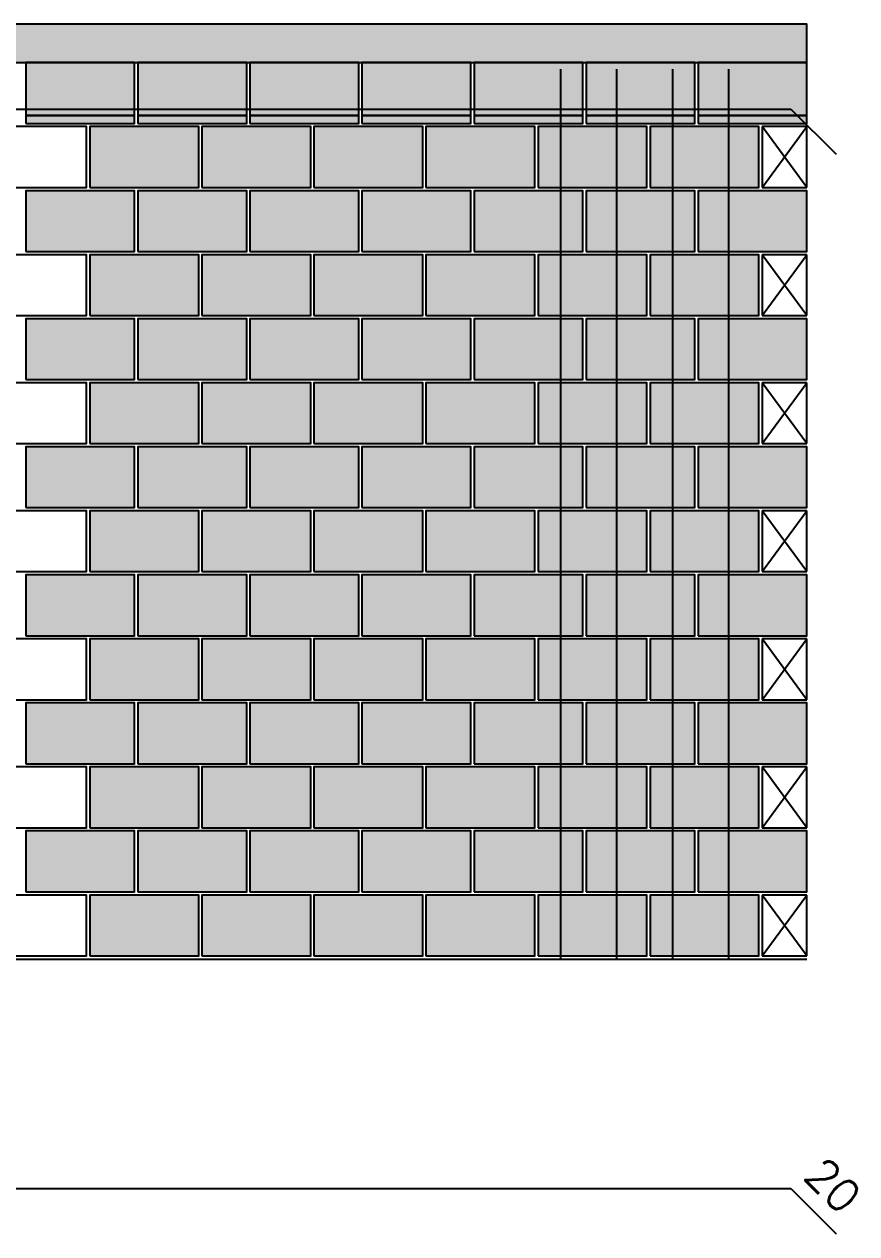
# Model space of a CAD drawing. Extents: x -1.9 to 86, y -1.6 to 60.9.
# Drawn here: x 25.87 to 31.07, y 14.42 to 21.98 of the extents above; entities that cross this region are included whole.
import ezdxf

# ---------------------------------------------------------------- set-up
doc = ezdxf.new("R2010")
doc.units = 0
doc.header["$MEASUREMENT"] = 0
for name, color, linetype in [('PENA_01', 1, 'CONTINUOUS'), ('PENA_02', 2, 'CONTINUOUS'), ('PENA_03', 3, 'CONTINUOUS'), ('PENA_05', 5, 'CONTINUOUS'), ('PENA_09', 254, 'CONTINUOUS'), ('PENA_11', 252, 'CONTINUOUS'), ('PENA_21', 100, 'CONTINUOUS')]:
    doc.layers.add(name, color=color, linetype=linetype)
doc.styles.get("Standard").update_dxf_attribs({"font": 'ROMANS.SHX'})

msp = doc.modelspace()

# ---------------------------------------------------------------- linework, layer by layer
at = {"layer": 'PENA_01', "linetype": 'Continuous'}
for p, q in [((25.88034, 21.410735), (26.56034, 21.410735)), ((26.58034, 21.410735), (27.26034, 21.410735)), ((27.28034, 21.410735), (27.96034, 21.410735)), ((27.98034, 21.410735), (28.66034, 21.410735)), ((28.68034, 21.410735), (29.36034, 21.410735)), ((29.38034, 21.410735), (30.06034, 21.410735)), ((30.08034, 21.410735), (30.76034, 21.410735))]:
    msp.add_line(p, q, dxfattribs=at)
at = {"layer": 'PENA_02', "linetype": 'Continuous'}
for p, q in [((30.76034, 21.340735), (30.48034, 21.340735)), ((30.48034, 21.340735), (30.48034, 20.960735)), ((30.76034, 20.960735), (30.76034, 21.340735)), ((30.48034, 20.960735), (30.76034, 20.960735)), ((30.76034, 20.540735), (30.48034, 20.540735)), ((30.48034, 20.540735), (30.48034, 20.160735)), ((30.76034, 20.160735), (30.76034, 20.540735)), ((30.48034, 20.160735), (30.76034, 20.160735)), ((30.76034, 19.740735), (30.48034, 19.740735)), ((30.48034, 19.740735), (30.48034, 19.360735)), ((30.76034, 19.360735), (30.76034, 19.740735)), ((30.48034, 19.360735), (30.76034, 19.360735)), ((30.76034, 18.940735), (30.48034, 18.940735)), ((30.48034, 18.940735), (30.48034, 18.560735)), ((30.76034, 18.560735), (30.76034, 18.940735)), ((30.48034, 18.560735), (30.76034, 18.560735)), ((30.76034, 18.140735), (30.48034, 18.140735)), ((30.48034, 18.140735), (30.48034, 17.760735)), ((30.76034, 17.760735), (30.76034, 18.140735)), ((30.48034, 17.760735), (30.76034, 17.760735)), ((30.76034, 17.340735), (30.48034, 17.340735)), ((30.48034, 17.340735), (30.48034, 16.960735)), ((30.76034, 16.960735), (30.76034, 17.340735)), ((30.48034, 16.960735), (30.76034, 16.960735)), ((30.76034, 16.540735), (30.48034, 16.540735)), ((30.48034, 16.540735), (30.48034, 16.160735)), ((30.76034, 16.160735), (30.76034, 16.540735)), ((7.78034, 16.140735), (30.76034, 16.140735)), ((30.48034, 16.160735), (30.76034, 16.160735))]:
    msp.add_line(p, q, dxfattribs=at)
for points in [[(7.78034, 21.740735), (30.76034, 21.740735), (30.76034, 21.980735), (7.78034, 21.980735), (7.78034, 21.740735)], [(25.88034, 21.360735), (26.56034, 21.360735), (26.56034, 21.740735), (25.88034, 21.740735), (25.88034, 21.360735)], [(26.58034, 21.360735), (27.26034, 21.360735), (27.26034, 21.740735), (26.58034, 21.740735), (26.58034, 21.360735)], [(27.28034, 21.360735), (27.96034, 21.360735), (27.96034, 21.740735), (27.28034, 21.740735), (27.28034, 21.360735)], [(27.98034, 21.360735), (28.66034, 21.360735), (28.66034, 21.740735), (27.98034, 21.740735), (27.98034, 21.360735)], [(28.68034, 21.360735), (29.36034, 21.360735), (29.36034, 21.740735), (28.68034, 21.740735), (28.68034, 21.360735)], [(29.38034, 21.360735), (30.06034, 21.360735), (30.06034, 21.740735), (29.38034, 21.740735), (29.38034, 21.360735)], [(30.08034, 21.360735), (30.76034, 21.360735), (30.76034, 21.740735), (30.08034, 21.740735), (30.08034, 21.360735)], [(25.48034, 20.960735), (26.26034, 20.960735), (26.26034, 21.340735), (25.48034, 21.340735), (25.48034, 20.960735)], [(26.28034, 20.960735), (26.96034, 20.960735), (26.96034, 21.340735), (26.28034, 21.340735), (26.28034, 20.960735)], [(26.98034, 20.960735), (27.66034, 20.960735), (27.66034, 21.340735), (26.98034, 21.340735), (26.98034, 20.960735)], [(27.68034, 20.960735), (28.36034, 20.960735), (28.36034, 21.340735), (27.68034, 21.340735), (27.68034, 20.960735)], [(28.38034, 20.960735), (29.06034, 20.960735), (29.06034, 21.340735), (28.38034, 21.340735), (28.38034, 20.960735)], [(29.08034, 20.960735), (29.76034, 20.960735), (29.76034, 21.340735), (29.08034, 21.340735), (29.08034, 20.960735)], [(29.78034, 20.960735), (30.46034, 20.960735), (30.46034, 21.340735), (29.78034, 21.340735), (29.78034, 20.960735)], [(25.88034, 20.560735), (26.56034, 20.560735), (26.56034, 20.940735), (25.88034, 20.940735), (25.88034, 20.560735)], [(26.58034, 20.560735), (27.26034, 20.560735), (27.26034, 20.940735), (26.58034, 20.940735), (26.58034, 20.560735)], [(27.28034, 20.560735), (27.96034, 20.560735), (27.96034, 20.940735), (27.28034, 20.940735), (27.28034, 20.560735)], [(27.98034, 20.560735), (28.66034, 20.560735), (28.66034, 20.940735), (27.98034, 20.940735), (27.98034, 20.560735)], [(28.68034, 20.560735), (29.36034, 20.560735), (29.36034, 20.940735), (28.68034, 20.940735), (28.68034, 20.560735)], [(29.38034, 20.560735), (30.06034, 20.560735), (30.06034, 20.940735), (29.38034, 20.940735), (29.38034, 20.560735)], [(30.08034, 20.560735), (30.76034, 20.560735), (30.76034, 20.940735), (30.08034, 20.940735), (30.08034, 20.560735)], [(25.48034, 20.160735), (26.26034, 20.160735), (26.26034, 20.540735), (25.48034, 20.540735), (25.48034, 20.160735)], [(26.28034, 20.160735), (26.96034, 20.160735), (26.96034, 20.540735), (26.28034, 20.540735), (26.28034, 20.160735)], [(26.98034, 20.160735), (27.66034, 20.160735), (27.66034, 20.540735), (26.98034, 20.540735), (26.98034, 20.160735)], [(27.68034, 20.160735), (28.36034, 20.160735), (28.36034, 20.540735), (27.68034, 20.540735), (27.68034, 20.160735)], [(28.38034, 20.160735), (29.06034, 20.160735), (29.06034, 20.540735), (28.38034, 20.540735), (28.38034, 20.160735)], [(29.08034, 20.160735), (29.76034, 20.160735), (29.76034, 20.540735), (29.08034, 20.540735), (29.08034, 20.160735)], [(29.78034, 20.160735), (30.46034, 20.160735), (30.46034, 20.540735), (29.78034, 20.540735), (29.78034, 20.160735)], [(25.88034, 19.760735), (26.56034, 19.760735), (26.56034, 20.140735), (25.88034, 20.140735), (25.88034, 19.760735)], [(26.58034, 19.760735), (27.26034, 19.760735), (27.26034, 20.140735), (26.58034, 20.140735), (26.58034, 19.760735)], [(27.28034, 19.760735), (27.96034, 19.760735), (27.96034, 20.140735), (27.28034, 20.140735), (27.28034, 19.760735)], [(27.98034, 19.760735), (28.66034, 19.760735), (28.66034, 20.140735), (27.98034, 20.140735), (27.98034, 19.760735)], [(28.68034, 19.760735), (29.36034, 19.760735), (29.36034, 20.140735), (28.68034, 20.140735), (28.68034, 19.760735)], [(29.38034, 19.760735), (30.06034, 19.760735), (30.06034, 20.140735), (29.38034, 20.140735), (29.38034, 19.760735)], [(30.08034, 19.760735), (30.76034, 19.760735), (30.76034, 20.140735), (30.08034, 20.140735), (30.08034, 19.760735)], [(25.48034, 19.360735), (26.26034, 19.360735), (26.26034, 19.740735), (25.48034, 19.740735), (25.48034, 19.360735)], [(26.28034, 19.360735), (26.96034, 19.360735), (26.96034, 19.740735), (26.28034, 19.740735), (26.28034, 19.360735)], [(26.98034, 19.360735), (27.66034, 19.360735), (27.66034, 19.740735), (26.98034, 19.740735), (26.98034, 19.360735)], [(27.68034, 19.360735), (28.36034, 19.360735), (28.36034, 19.740735), (27.68034, 19.740735), (27.68034, 19.360735)], [(28.38034, 19.360735), (29.06034, 19.360735), (29.06034, 19.740735), (28.38034, 19.740735), (28.38034, 19.360735)], [(29.08034, 19.360735), (29.76034, 19.360735), (29.76034, 19.740735), (29.08034, 19.740735), (29.08034, 19.360735)], [(29.78034, 19.360735), (30.46034, 19.360735), (30.46034, 19.740735), (29.78034, 19.740735), (29.78034, 19.360735)], [(25.88034, 18.960735), (26.56034, 18.960735), (26.56034, 19.340735), (25.88034, 19.340735), (25.88034, 18.960735)], [(26.58034, 18.960735), (27.26034, 18.960735), (27.26034, 19.340735), (26.58034, 19.340735), (26.58034, 18.960735)], [(27.28034, 18.960735), (27.96034, 18.960735), (27.96034, 19.340735), (27.28034, 19.340735), (27.28034, 18.960735)], [(27.98034, 18.960735), (28.66034, 18.960735), (28.66034, 19.340735), (27.98034, 19.340735), (27.98034, 18.960735)], [(28.68034, 18.960735), (29.36034, 18.960735), (29.36034, 19.340735), (28.68034, 19.340735), (28.68034, 18.960735)], [(29.38034, 18.960735), (30.06034, 18.960735), (30.06034, 19.340735), (29.38034, 19.340735), (29.38034, 18.960735)], [(30.08034, 18.960735), (30.76034, 18.960735), (30.76034, 19.340735), (30.08034, 19.340735), (30.08034, 18.960735)], [(25.48034, 18.560735), (26.26034, 18.560735), (26.26034, 18.940735), (25.48034, 18.940735), (25.48034, 18.560735)], [(26.28034, 18.560735), (26.96034, 18.560735), (26.96034, 18.940735), (26.28034, 18.940735), (26.28034, 18.560735)], [(26.98034, 18.560735), (27.66034, 18.560735), (27.66034, 18.940735), (26.98034, 18.940735), (26.98034, 18.560735)], [(27.68034, 18.560735), (28.36034, 18.560735), (28.36034, 18.940735), (27.68034, 18.940735), (27.68034, 18.560735)], [(28.38034, 18.560735), (29.06034, 18.560735), (29.06034, 18.940735), (28.38034, 18.940735), (28.38034, 18.560735)], [(29.08034, 18.560735), (29.76034, 18.560735), (29.76034, 18.940735), (29.08034, 18.940735), (29.08034, 18.560735)], [(29.78034, 18.560735), (30.46034, 18.560735), (30.46034, 18.940735), (29.78034, 18.940735), (29.78034, 18.560735)], [(25.88034, 18.160735), (26.56034, 18.160735), (26.56034, 18.540735), (25.88034, 18.540735), (25.88034, 18.160735)], [(26.58034, 18.160735), (27.26034, 18.160735), (27.26034, 18.540735), (26.58034, 18.540735), (26.58034, 18.160735)], [(27.28034, 18.160735), (27.96034, 18.160735), (27.96034, 18.540735), (27.28034, 18.540735), (27.28034, 18.160735)], [(27.98034, 18.160735), (28.66034, 18.160735), (28.66034, 18.540735), (27.98034, 18.540735), (27.98034, 18.160735)], [(28.68034, 18.160735), (29.36034, 18.160735), (29.36034, 18.540735), (28.68034, 18.540735), (28.68034, 18.160735)], [(29.38034, 18.160735), (30.06034, 18.160735), (30.06034, 18.540735), (29.38034, 18.540735), (29.38034, 18.160735)], [(30.08034, 18.160735), (30.76034, 18.160735), (30.76034, 18.540735), (30.08034, 18.540735), (30.08034, 18.160735)], [(25.48034, 17.760735), (26.26034, 17.760735), (26.26034, 18.140735), (25.48034, 18.140735), (25.48034, 17.760735)], [(26.28034, 17.760735), (26.96034, 17.760735), (26.96034, 18.140735), (26.28034, 18.140735), (26.28034, 17.760735)], [(26.98034, 17.760735), (27.66034, 17.760735), (27.66034, 18.140735), (26.98034, 18.140735), (26.98034, 17.760735)], [(27.68034, 17.760735), (28.36034, 17.760735), (28.36034, 18.140735), (27.68034, 18.140735), (27.68034, 17.760735)], [(28.38034, 17.760735), (29.06034, 17.760735), (29.06034, 18.140735), (28.38034, 18.140735), (28.38034, 17.760735)], [(29.08034, 17.760735), (29.76034, 17.760735), (29.76034, 18.140735), (29.08034, 18.140735), (29.08034, 17.760735)], [(29.78034, 17.760735), (30.46034, 17.760735), (30.46034, 18.140735), (29.78034, 18.140735), (29.78034, 17.760735)], [(25.88034, 17.360735), (26.56034, 17.360735), (26.56034, 17.740735), (25.88034, 17.740735), (25.88034, 17.360735)], [(26.58034, 17.360735), (27.26034, 17.360735), (27.26034, 17.740735), (26.58034, 17.740735), (26.58034, 17.360735)], [(27.28034, 17.360735), (27.96034, 17.360735), (27.96034, 17.740735), (27.28034, 17.740735), (27.28034, 17.360735)], [(27.98034, 17.360735), (28.66034, 17.360735), (28.66034, 17.740735), (27.98034, 17.740735), (27.98034, 17.360735)], [(28.68034, 17.360735), (29.36034, 17.360735), (29.36034, 17.740735), (28.68034, 17.740735), (28.68034, 17.360735)], [(29.38034, 17.360735), (30.06034, 17.360735), (30.06034, 17.740735), (29.38034, 17.740735), (29.38034, 17.360735)], [(30.08034, 17.360735), (30.76034, 17.360735), (30.76034, 17.740735), (30.08034, 17.740735), (30.08034, 17.360735)], [(25.48034, 16.960735), (26.26034, 16.960735), (26.26034, 17.340735), (25.48034, 17.340735), (25.48034, 16.960735)], [(26.28034, 16.960735), (26.96034, 16.960735), (26.96034, 17.340735), (26.28034, 17.340735), (26.28034, 16.960735)], [(26.98034, 16.960735), (27.66034, 16.960735), (27.66034, 17.340735), (26.98034, 17.340735), (26.98034, 16.960735)], [(27.68034, 16.960735), (28.36034, 16.960735), (28.36034, 17.340735), (27.68034, 17.340735), (27.68034, 16.960735)], [(28.38034, 16.960735), (29.06034, 16.960735), (29.06034, 17.340735), (28.38034, 17.340735), (28.38034, 16.960735)], [(29.08034, 16.960735), (29.76034, 16.960735), (29.76034, 17.340735), (29.08034, 17.340735), (29.08034, 16.960735)], [(29.78034, 16.960735), (30.46034, 16.960735), (30.46034, 17.340735), (29.78034, 17.340735), (29.78034, 16.960735)], [(25.88034, 16.560735), (26.56034, 16.560735), (26.56034, 16.940735), (25.88034, 16.940735), (25.88034, 16.560735)], [(26.58034, 16.560735), (27.26034, 16.560735), (27.26034, 16.940735), (26.58034, 16.940735), (26.58034, 16.560735)], [(27.28034, 16.560735), (27.96034, 16.560735), (27.96034, 16.940735), (27.28034, 16.940735), (27.28034, 16.560735)], [(27.98034, 16.560735), (28.66034, 16.560735), (28.66034, 16.940735), (27.98034, 16.940735), (27.98034, 16.560735)], [(28.68034, 16.560735), (29.36034, 16.560735), (29.36034, 16.940735), (28.68034, 16.940735), (28.68034, 16.560735)], [(29.38034, 16.560735), (30.06034, 16.560735), (30.06034, 16.940735), (29.38034, 16.940735), (29.38034, 16.560735)], [(30.08034, 16.560735), (30.76034, 16.560735), (30.76034, 16.940735), (30.08034, 16.940735), (30.08034, 16.560735)], [(25.48034, 16.160735), (26.26034, 16.160735), (26.26034, 16.540735), (25.48034, 16.540735), (25.48034, 16.160735)], [(26.28034, 16.160735), (26.96034, 16.160735), (26.96034, 16.540735), (26.28034, 16.540735), (26.28034, 16.160735)], [(26.98034, 16.160735), (27.66034, 16.160735), (27.66034, 16.540735), (26.98034, 16.540735), (26.98034, 16.160735)], [(27.68034, 16.160735), (28.36034, 16.160735), (28.36034, 16.540735), (27.68034, 16.540735), (27.68034, 16.160735)], [(28.38034, 16.160735), (29.06034, 16.160735), (29.06034, 16.540735), (28.38034, 16.540735), (28.38034, 16.160735)], [(29.08034, 16.160735), (29.76034, 16.160735), (29.76034, 16.540735), (29.08034, 16.540735), (29.08034, 16.160735)], [(29.78034, 16.160735), (30.46034, 16.160735), (30.46034, 16.540735), (29.78034, 16.540735), (29.78034, 16.160735)]]:
    msp.add_lwpolyline(points, dxfattribs=at)
at = {"layer": 'PENA_03', "linetype": 'Continuous'}
for p, q in [((30.48034, 20.960735), (30.76034, 21.340735)), ((30.76034, 20.960735), (30.48034, 21.340735)), ((30.48034, 20.160735), (30.76034, 20.540735)), ((30.76034, 20.160735), (30.48034, 20.540735)), ((30.48034, 19.360735), (30.76034, 19.740735)), ((30.76034, 19.360735), (30.48034, 19.740735)), ((30.48034, 18.560735), (30.76034, 18.940735)), ((30.76034, 18.560735), (30.48034, 18.940735)), ((30.48034, 17.760735), (30.76034, 18.140735)), ((30.76034, 17.760735), (30.48034, 18.140735)), ((30.48034, 16.960735), (30.76034, 17.340735)), ((30.76034, 16.960735), (30.48034, 17.340735)), ((30.48034, 16.160735), (30.76034, 16.540735)), ((30.76034, 16.160735), (30.48034, 16.540735))]:
    msp.add_line(p, q, dxfattribs=at)
at = {"layer": 'PENA_05', "linetype": 'Continuous'}
for p, q in [((18.870481, 21.450293), (30.660206, 21.450732)), ((30.660206, 21.450732), (30.943049, 21.16789)), ((18.870481, 14.706731), (30.660206, 14.707171)), ((30.660206, 14.707171), (30.943049, 14.424328))]:
    msp.add_line(p, q, dxfattribs=at)
for points in [[(29.22034, 21.700735), (29.22034, 16.140735)], [(29.57034, 21.700735), (29.57034, 16.140735)], [(29.92034, 21.700735), (29.92034, 16.140735)], [(30.27034, 21.700735), (30.27034, 16.140735)]]:
    msp.add_lwpolyline(points, dxfattribs=at)
at = {"layer": 'PENA_09', "linetype": 'Continuous'}
for points in [[(25.88034, 21.410735), (26.56034, 21.410735), (26.56034, 21.740735), (25.88034, 21.740735), (25.88034, 21.410735)], [(26.58034, 21.410735), (27.26034, 21.410735), (27.26034, 21.740735), (26.58034, 21.740735), (26.58034, 21.410735)], [(27.28034, 21.410735), (27.96034, 21.410735), (27.96034, 21.740735), (27.28034, 21.740735), (27.28034, 21.410735)], [(27.98034, 21.410735), (28.66034, 21.410735), (28.66034, 21.740735), (27.98034, 21.740735), (27.98034, 21.410735)], [(28.68034, 21.410735), (29.36034, 21.410735), (29.36034, 21.740735), (28.68034, 21.740735), (28.68034, 21.410735)], [(29.38034, 21.410735), (30.06034, 21.410735), (30.06034, 21.740735), (29.38034, 21.740735), (29.38034, 21.410735)], [(30.08034, 21.410735), (30.76034, 21.410735), (30.76034, 21.740735), (30.08034, 21.740735), (30.08034, 21.410735)]]:
    msp.add_lwpolyline(points, dxfattribs=at)
for points in [[(25.88034, 21.410735), (26.56034, 21.410735), (26.56034, 21.740735)], [(25.88034, 21.410735), (26.56034, 21.740735), (25.88034, 21.740735)], [(25.88034, 21.410735), (25.88034, 21.740735), (25.88034, 21.410735)], [(26.58034, 21.410735), (27.26034, 21.410735), (27.26034, 21.740735)], [(26.58034, 21.410735), (27.26034, 21.740735), (26.58034, 21.740735)], [(26.58034, 21.410735), (26.58034, 21.740735), (26.58034, 21.410735)], [(27.28034, 21.410735), (27.96034, 21.410735), (27.96034, 21.740735)], [(27.28034, 21.410735), (27.96034, 21.740735), (27.28034, 21.740735)], [(27.28034, 21.410735), (27.28034, 21.740735), (27.28034, 21.410735)], [(27.98034, 21.410735), (28.66034, 21.410735), (28.66034, 21.740735)], [(27.98034, 21.410735), (28.66034, 21.740735), (27.98034, 21.740735)], [(27.98034, 21.410735), (27.98034, 21.740735), (27.98034, 21.410735)], [(28.68034, 21.410735), (29.36034, 21.410735), (29.36034, 21.740735)], [(28.68034, 21.410735), (29.36034, 21.740735), (28.68034, 21.740735)], [(28.68034, 21.410735), (28.68034, 21.740735), (28.68034, 21.410735)], [(29.38034, 21.410735), (30.06034, 21.410735), (30.06034, 21.740735)], [(29.38034, 21.410735), (30.06034, 21.740735), (29.38034, 21.740735)], [(29.38034, 21.410735), (29.38034, 21.740735), (29.38034, 21.410735)], [(30.08034, 21.410735), (30.76034, 21.410735), (30.76034, 21.740735)], [(30.08034, 21.410735), (30.76034, 21.740735), (30.08034, 21.740735)], [(30.08034, 21.410735), (30.08034, 21.740735), (30.08034, 21.410735)]]:
    msp.add_solid(points, dxfattribs=at)
at = {"layer": 'PENA_11', "linetype": 'Continuous'}
for points in [[(7.78034, 21.740735), (30.76034, 21.740735), (30.76034, 21.980735)], [(7.78034, 21.740735), (30.76034, 21.980735), (7.78034, 21.980735)]]:
    msp.add_solid(points, dxfattribs=at)
at = {"layer": 'PENA_21', "linetype": 'Continuous'}
for points in [[(25.88034, 21.360735), (26.56034, 21.360735), (26.56034, 21.410735), (25.88034, 21.410735), (25.88034, 21.360735)], [(26.58034, 21.360735), (27.26034, 21.360735), (27.26034, 21.410735), (26.58034, 21.410735), (26.58034, 21.360735)], [(27.28034, 21.360735), (27.96034, 21.360735), (27.96034, 21.410735), (27.28034, 21.410735), (27.28034, 21.360735)], [(27.98034, 21.360735), (28.66034, 21.360735), (28.66034, 21.410735), (27.98034, 21.410735), (27.98034, 21.360735)], [(28.68034, 21.360735), (29.36034, 21.360735), (29.36034, 21.410735), (28.68034, 21.410735), (28.68034, 21.360735)], [(29.38034, 21.360735), (30.06034, 21.360735), (30.06034, 21.410735), (29.38034, 21.410735), (29.38034, 21.360735)], [(30.08034, 21.360735), (30.76034, 21.360735), (30.76034, 21.410735), (30.08034, 21.410735), (30.08034, 21.360735)], [(26.28034, 20.960735), (26.96034, 20.960735), (26.96034, 21.340735), (26.28034, 21.340735), (26.28034, 20.960735)], [(26.98034, 20.960735), (27.66034, 20.960735), (27.66034, 21.340735), (26.98034, 21.340735), (26.98034, 20.960735)], [(27.68034, 20.960735), (28.36034, 20.960735), (28.36034, 21.340735), (27.68034, 21.340735), (27.68034, 20.960735)], [(28.38034, 20.960735), (29.06034, 20.960735), (29.06034, 21.340735), (28.38034, 21.340735), (28.38034, 20.960735)], [(29.08034, 20.960735), (29.76034, 20.960735), (29.76034, 21.340735), (29.08034, 21.340735), (29.08034, 20.960735)], [(29.78034, 20.960735), (30.46034, 20.960735), (30.46034, 21.340735), (29.78034, 21.340735), (29.78034, 20.960735)], [(25.88034, 20.560735), (26.56034, 20.560735), (26.56034, 20.940735), (25.88034, 20.940735), (25.88034, 20.560735)], [(26.58034, 20.560735), (27.26034, 20.560735), (27.26034, 20.940735), (26.58034, 20.940735), (26.58034, 20.560735)], [(27.28034, 20.560735), (27.96034, 20.560735), (27.96034, 20.940735), (27.28034, 20.940735), (27.28034, 20.560735)], [(27.98034, 20.560735), (28.66034, 20.560735), (28.66034, 20.940735), (27.98034, 20.940735), (27.98034, 20.560735)], [(28.68034, 20.560735), (29.36034, 20.560735), (29.36034, 20.940735), (28.68034, 20.940735), (28.68034, 20.560735)], [(29.38034, 20.560735), (30.06034, 20.560735), (30.06034, 20.940735), (29.38034, 20.940735), (29.38034, 20.560735)], [(30.08034, 20.560735), (30.76034, 20.560735), (30.76034, 20.940735), (30.08034, 20.940735), (30.08034, 20.560735)], [(26.28034, 20.160735), (26.96034, 20.160735), (26.96034, 20.540735), (26.28034, 20.540735), (26.28034, 20.160735)], [(26.98034, 20.160735), (27.66034, 20.160735), (27.66034, 20.540735), (26.98034, 20.540735), (26.98034, 20.160735)], [(27.68034, 20.160735), (28.36034, 20.160735), (28.36034, 20.540735), (27.68034, 20.540735), (27.68034, 20.160735)], [(28.38034, 20.160735), (29.06034, 20.160735), (29.06034, 20.540735), (28.38034, 20.540735), (28.38034, 20.160735)], [(29.08034, 20.160735), (29.76034, 20.160735), (29.76034, 20.540735), (29.08034, 20.540735), (29.08034, 20.160735)], [(29.78034, 20.160735), (30.46034, 20.160735), (30.46034, 20.540735), (29.78034, 20.540735), (29.78034, 20.160735)], [(25.88034, 19.760735), (26.56034, 19.760735), (26.56034, 20.140735), (25.88034, 20.140735), (25.88034, 19.760735)], [(26.58034, 19.760735), (27.26034, 19.760735), (27.26034, 20.140735), (26.58034, 20.140735), (26.58034, 19.760735)], [(27.28034, 19.760735), (27.96034, 19.760735), (27.96034, 20.140735), (27.28034, 20.140735), (27.28034, 19.760735)], [(27.98034, 19.760735), (28.66034, 19.760735), (28.66034, 20.140735), (27.98034, 20.140735), (27.98034, 19.760735)], [(28.68034, 19.760735), (29.36034, 19.760735), (29.36034, 20.140735), (28.68034, 20.140735), (28.68034, 19.760735)], [(29.38034, 19.760735), (30.06034, 19.760735), (30.06034, 20.140735), (29.38034, 20.140735), (29.38034, 19.760735)], [(30.08034, 19.760735), (30.76034, 19.760735), (30.76034, 20.140735), (30.08034, 20.140735), (30.08034, 19.760735)], [(26.28034, 19.360735), (26.96034, 19.360735), (26.96034, 19.740735), (26.28034, 19.740735), (26.28034, 19.360735)], [(26.98034, 19.360735), (27.66034, 19.360735), (27.66034, 19.740735), (26.98034, 19.740735), (26.98034, 19.360735)], [(27.68034, 19.360735), (28.36034, 19.360735), (28.36034, 19.740735), (27.68034, 19.740735), (27.68034, 19.360735)], [(28.38034, 19.360735), (29.06034, 19.360735), (29.06034, 19.740735), (28.38034, 19.740735), (28.38034, 19.360735)], [(29.08034, 19.360735), (29.76034, 19.360735), (29.76034, 19.740735), (29.08034, 19.740735), (29.08034, 19.360735)], [(29.78034, 19.360735), (30.46034, 19.360735), (30.46034, 19.740735), (29.78034, 19.740735), (29.78034, 19.360735)], [(25.88034, 18.960735), (26.56034, 18.960735), (26.56034, 19.340735), (25.88034, 19.340735), (25.88034, 18.960735)], [(26.58034, 18.960735), (27.26034, 18.960735), (27.26034, 19.340735), (26.58034, 19.340735), (26.58034, 18.960735)], [(27.28034, 18.960735), (27.96034, 18.960735), (27.96034, 19.340735), (27.28034, 19.340735), (27.28034, 18.960735)], [(27.98034, 18.960735), (28.66034, 18.960735), (28.66034, 19.340735), (27.98034, 19.340735), (27.98034, 18.960735)], [(28.68034, 18.960735), (29.36034, 18.960735), (29.36034, 19.340735), (28.68034, 19.340735), (28.68034, 18.960735)], [(29.38034, 18.960735), (30.06034, 18.960735), (30.06034, 19.340735), (29.38034, 19.340735), (29.38034, 18.960735)], [(30.08034, 18.960735), (30.76034, 18.960735), (30.76034, 19.340735), (30.08034, 19.340735), (30.08034, 18.960735)], [(26.28034, 18.560735), (26.96034, 18.560735), (26.96034, 18.940735), (26.28034, 18.940735), (26.28034, 18.560735)], [(26.98034, 18.560735), (27.66034, 18.560735), (27.66034, 18.940735), (26.98034, 18.940735), (26.98034, 18.560735)], [(27.68034, 18.560735), (28.36034, 18.560735), (28.36034, 18.940735), (27.68034, 18.940735), (27.68034, 18.560735)], [(28.38034, 18.560735), (29.06034, 18.560735), (29.06034, 18.940735), (28.38034, 18.940735), (28.38034, 18.560735)], [(29.08034, 18.560735), (29.76034, 18.560735), (29.76034, 18.940735), (29.08034, 18.940735), (29.08034, 18.560735)], [(29.78034, 18.560735), (30.46034, 18.560735), (30.46034, 18.940735), (29.78034, 18.940735), (29.78034, 18.560735)], [(25.88034, 18.160735), (26.56034, 18.160735), (26.56034, 18.540735), (25.88034, 18.540735), (25.88034, 18.160735)], [(26.58034, 18.160735), (27.26034, 18.160735), (27.26034, 18.540735), (26.58034, 18.540735), (26.58034, 18.160735)], [(27.28034, 18.160735), (27.96034, 18.160735), (27.96034, 18.540735), (27.28034, 18.540735), (27.28034, 18.160735)], [(27.98034, 18.160735), (28.66034, 18.160735), (28.66034, 18.540735), (27.98034, 18.540735), (27.98034, 18.160735)], [(28.68034, 18.160735), (29.36034, 18.160735), (29.36034, 18.540735), (28.68034, 18.540735), (28.68034, 18.160735)], [(29.38034, 18.160735), (30.06034, 18.160735), (30.06034, 18.540735), (29.38034, 18.540735), (29.38034, 18.160735)], [(30.08034, 18.160735), (30.76034, 18.160735), (30.76034, 18.540735), (30.08034, 18.540735), (30.08034, 18.160735)], [(26.28034, 17.760735), (26.96034, 17.760735), (26.96034, 18.140735), (26.28034, 18.140735), (26.28034, 17.760735)], [(26.98034, 17.760735), (27.66034, 17.760735), (27.66034, 18.140735), (26.98034, 18.140735), (26.98034, 17.760735)], [(27.68034, 17.760735), (28.36034, 17.760735), (28.36034, 18.140735), (27.68034, 18.140735), (27.68034, 17.760735)], [(28.38034, 17.760735), (29.06034, 17.760735), (29.06034, 18.140735), (28.38034, 18.140735), (28.38034, 17.760735)], [(29.08034, 17.760735), (29.76034, 17.760735), (29.76034, 18.140735), (29.08034, 18.140735), (29.08034, 17.760735)], [(29.78034, 17.760735), (30.46034, 17.760735), (30.46034, 18.140735), (29.78034, 18.140735), (29.78034, 17.760735)], [(25.88034, 17.360735), (26.56034, 17.360735), (26.56034, 17.740735), (25.88034, 17.740735), (25.88034, 17.360735)], [(26.58034, 17.360735), (27.26034, 17.360735), (27.26034, 17.740735), (26.58034, 17.740735), (26.58034, 17.360735)], [(27.28034, 17.360735), (27.96034, 17.360735), (27.96034, 17.740735), (27.28034, 17.740735), (27.28034, 17.360735)], [(27.98034, 17.360735), (28.66034, 17.360735), (28.66034, 17.740735), (27.98034, 17.740735), (27.98034, 17.360735)], [(28.68034, 17.360735), (29.36034, 17.360735), (29.36034, 17.740735), (28.68034, 17.740735), (28.68034, 17.360735)], [(29.38034, 17.360735), (30.06034, 17.360735), (30.06034, 17.740735), (29.38034, 17.740735), (29.38034, 17.360735)], [(30.08034, 17.360735), (30.76034, 17.360735), (30.76034, 17.740735), (30.08034, 17.740735), (30.08034, 17.360735)], [(26.28034, 16.960735), (26.96034, 16.960735), (26.96034, 17.340735), (26.28034, 17.340735), (26.28034, 16.960735)], [(26.98034, 16.960735), (27.66034, 16.960735), (27.66034, 17.340735), (26.98034, 17.340735), (26.98034, 16.960735)], [(27.68034, 16.960735), (28.36034, 16.960735), (28.36034, 17.340735), (27.68034, 17.340735), (27.68034, 16.960735)], [(28.38034, 16.960735), (29.06034, 16.960735), (29.06034, 17.340735), (28.38034, 17.340735), (28.38034, 16.960735)], [(29.08034, 16.960735), (29.76034, 16.960735), (29.76034, 17.340735), (29.08034, 17.340735), (29.08034, 16.960735)], [(29.78034, 16.960735), (30.46034, 16.960735), (30.46034, 17.340735), (29.78034, 17.340735), (29.78034, 16.960735)], [(25.88034, 16.560735), (26.56034, 16.560735), (26.56034, 16.940735), (25.88034, 16.940735), (25.88034, 16.560735)], [(26.58034, 16.560735), (27.26034, 16.560735), (27.26034, 16.940735), (26.58034, 16.940735), (26.58034, 16.560735)], [(27.28034, 16.560735), (27.96034, 16.560735), (27.96034, 16.940735), (27.28034, 16.940735), (27.28034, 16.560735)], [(27.98034, 16.560735), (28.66034, 16.560735), (28.66034, 16.940735), (27.98034, 16.940735), (27.98034, 16.560735)], [(28.68034, 16.560735), (29.36034, 16.560735), (29.36034, 16.940735), (28.68034, 16.940735), (28.68034, 16.560735)], [(29.38034, 16.560735), (30.06034, 16.560735), (30.06034, 16.940735), (29.38034, 16.940735), (29.38034, 16.560735)], [(30.08034, 16.560735), (30.76034, 16.560735), (30.76034, 16.940735), (30.08034, 16.940735), (30.08034, 16.560735)], [(26.28034, 16.160735), (26.96034, 16.160735), (26.96034, 16.540735), (26.28034, 16.540735), (26.28034, 16.160735)], [(26.98034, 16.160735), (27.66034, 16.160735), (27.66034, 16.540735), (26.98034, 16.540735), (26.98034, 16.160735)], [(27.68034, 16.160735), (28.36034, 16.160735), (28.36034, 16.540735), (27.68034, 16.540735), (27.68034, 16.160735)], [(28.38034, 16.160735), (29.06034, 16.160735), (29.06034, 16.540735), (28.38034, 16.540735), (28.38034, 16.160735)], [(29.08034, 16.160735), (29.76034, 16.160735), (29.76034, 16.540735), (29.08034, 16.540735), (29.08034, 16.160735)], [(29.78034, 16.160735), (30.46034, 16.160735), (30.46034, 16.540735), (29.78034, 16.540735), (29.78034, 16.160735)]]:
    msp.add_lwpolyline(points, dxfattribs=at)
for points in [[(25.88034, 21.360735), (26.56034, 21.360735), (26.56034, 21.410735)], [(25.88034, 21.360735), (26.56034, 21.410735), (25.88034, 21.410735)], [(25.88034, 21.360735), (25.88034, 21.410735), (25.88034, 21.360735)], [(26.58034, 21.360735), (27.26034, 21.360735), (27.26034, 21.410735)], [(26.58034, 21.360735), (27.26034, 21.410735), (26.58034, 21.410735)], [(26.58034, 21.360735), (26.58034, 21.410735), (26.58034, 21.360735)], [(27.28034, 21.360735), (27.96034, 21.360735), (27.96034, 21.410735)], [(27.28034, 21.360735), (27.96034, 21.410735), (27.28034, 21.410735)], [(27.28034, 21.360735), (27.28034, 21.410735), (27.28034, 21.360735)], [(27.98034, 21.360735), (28.66034, 21.360735), (28.66034, 21.410735)], [(27.98034, 21.360735), (28.66034, 21.410735), (27.98034, 21.410735)], [(27.98034, 21.360735), (27.98034, 21.410735), (27.98034, 21.360735)], [(28.68034, 21.360735), (29.36034, 21.360735), (29.36034, 21.410735)], [(28.68034, 21.360735), (29.36034, 21.410735), (28.68034, 21.410735)], [(28.68034, 21.360735), (28.68034, 21.410735), (28.68034, 21.360735)], [(29.38034, 21.360735), (30.06034, 21.360735), (30.06034, 21.410735)], [(29.38034, 21.360735), (30.06034, 21.410735), (29.38034, 21.410735)], [(29.38034, 21.360735), (29.38034, 21.410735), (29.38034, 21.360735)], [(30.08034, 21.360735), (30.76034, 21.360735), (30.76034, 21.410735)], [(30.08034, 21.360735), (30.76034, 21.410735), (30.08034, 21.410735)], [(30.08034, 21.360735), (30.08034, 21.410735), (30.08034, 21.360735)], [(26.28034, 20.960735), (26.96034, 20.960735), (26.96034, 21.340735)], [(26.28034, 20.960735), (26.96034, 21.340735), (26.28034, 21.340735)], [(26.28034, 20.960735), (26.28034, 21.340735), (26.28034, 20.960735)], [(26.98034, 20.960735), (27.66034, 20.960735), (27.66034, 21.340735)], [(26.98034, 20.960735), (27.66034, 21.340735), (26.98034, 21.340735)], [(26.98034, 20.960735), (26.98034, 21.340735), (26.98034, 20.960735)], [(27.68034, 20.960735), (28.36034, 20.960735), (28.36034, 21.340735)], [(27.68034, 20.960735), (28.36034, 21.340735), (27.68034, 21.340735)], [(27.68034, 20.960735), (27.68034, 21.340735), (27.68034, 20.960735)], [(28.38034, 20.960735), (29.06034, 20.960735), (29.06034, 21.340735)], [(28.38034, 20.960735), (29.06034, 21.340735), (28.38034, 21.340735)], [(28.38034, 20.960735), (28.38034, 21.340735), (28.38034, 20.960735)], [(29.08034, 20.960735), (29.76034, 20.960735), (29.76034, 21.340735)], [(29.08034, 20.960735), (29.76034, 21.340735), (29.08034, 21.340735)], [(29.08034, 20.960735), (29.08034, 21.340735), (29.08034, 20.960735)], [(29.78034, 20.960735), (30.46034, 20.960735), (30.46034, 21.340735)], [(29.78034, 20.960735), (30.46034, 21.340735), (29.78034, 21.340735)], [(29.78034, 20.960735), (29.78034, 21.340735), (29.78034, 20.960735)], [(25.88034, 20.560735), (26.56034, 20.560735), (26.56034, 20.940735)], [(25.88034, 20.560735), (26.56034, 20.940735), (25.88034, 20.940735)], [(25.88034, 20.560735), (25.88034, 20.940735), (25.88034, 20.560735)], [(26.58034, 20.560735), (27.26034, 20.560735), (27.26034, 20.940735)], [(26.58034, 20.560735), (27.26034, 20.940735), (26.58034, 20.940735)], [(26.58034, 20.560735), (26.58034, 20.940735), (26.58034, 20.560735)], [(27.28034, 20.560735), (27.96034, 20.560735), (27.96034, 20.940735)], [(27.28034, 20.560735), (27.96034, 20.940735), (27.28034, 20.940735)], [(27.28034, 20.560735), (27.28034, 20.940735), (27.28034, 20.560735)], [(27.98034, 20.560735), (28.66034, 20.560735), (28.66034, 20.940735)], [(27.98034, 20.560735), (28.66034, 20.940735), (27.98034, 20.940735)], [(27.98034, 20.560735), (27.98034, 20.940735), (27.98034, 20.560735)], [(28.68034, 20.560735), (29.36034, 20.560735), (29.36034, 20.940735)], [(28.68034, 20.560735), (29.36034, 20.940735), (28.68034, 20.940735)], [(28.68034, 20.560735), (28.68034, 20.940735), (28.68034, 20.560735)], [(29.38034, 20.560735), (30.06034, 20.560735), (30.06034, 20.940735)], [(29.38034, 20.560735), (30.06034, 20.940735), (29.38034, 20.940735)], [(29.38034, 20.560735), (29.38034, 20.940735), (29.38034, 20.560735)], [(30.08034, 20.560735), (30.76034, 20.560735), (30.76034, 20.940735)], [(30.08034, 20.560735), (30.76034, 20.940735), (30.08034, 20.940735)], [(30.08034, 20.560735), (30.08034, 20.940735), (30.08034, 20.560735)], [(26.28034, 20.160735), (26.96034, 20.160735), (26.96034, 20.540735)], [(26.28034, 20.160735), (26.96034, 20.540735), (26.28034, 20.540735)], [(26.28034, 20.160735), (26.28034, 20.540735), (26.28034, 20.160735)], [(26.98034, 20.160735), (27.66034, 20.160735), (27.66034, 20.540735)], [(26.98034, 20.160735), (27.66034, 20.540735), (26.98034, 20.540735)], [(26.98034, 20.160735), (26.98034, 20.540735), (26.98034, 20.160735)], [(27.68034, 20.160735), (28.36034, 20.160735), (28.36034, 20.540735)], [(27.68034, 20.160735), (28.36034, 20.540735), (27.68034, 20.540735)], [(27.68034, 20.160735), (27.68034, 20.540735), (27.68034, 20.160735)], [(28.38034, 20.160735), (29.06034, 20.160735), (29.06034, 20.540735)], [(28.38034, 20.160735), (29.06034, 20.540735), (28.38034, 20.540735)], [(28.38034, 20.160735), (28.38034, 20.540735), (28.38034, 20.160735)], [(29.08034, 20.160735), (29.76034, 20.160735), (29.76034, 20.540735)], [(29.08034, 20.160735), (29.76034, 20.540735), (29.08034, 20.540735)], [(29.08034, 20.160735), (29.08034, 20.540735), (29.08034, 20.160735)], [(29.78034, 20.160735), (30.46034, 20.160735), (30.46034, 20.540735)], [(29.78034, 20.160735), (30.46034, 20.540735), (29.78034, 20.540735)], [(29.78034, 20.160735), (29.78034, 20.540735), (29.78034, 20.160735)], [(25.88034, 19.760735), (26.56034, 19.760735), (26.56034, 20.140735)], [(25.88034, 19.760735), (26.56034, 20.140735), (25.88034, 20.140735)], [(25.88034, 19.760735), (25.88034, 20.140735), (25.88034, 19.760735)], [(26.58034, 19.760735), (27.26034, 19.760735), (27.26034, 20.140735)], [(26.58034, 19.760735), (27.26034, 20.140735), (26.58034, 20.140735)], [(26.58034, 19.760735), (26.58034, 20.140735), (26.58034, 19.760735)], [(27.28034, 19.760735), (27.96034, 19.760735), (27.96034, 20.140735)], [(27.28034, 19.760735), (27.96034, 20.140735), (27.28034, 20.140735)], [(27.28034, 19.760735), (27.28034, 20.140735), (27.28034, 19.760735)], [(27.98034, 19.760735), (28.66034, 19.760735), (28.66034, 20.140735)], [(27.98034, 19.760735), (28.66034, 20.140735), (27.98034, 20.140735)], [(27.98034, 19.760735), (27.98034, 20.140735), (27.98034, 19.760735)], [(28.68034, 19.760735), (29.36034, 19.760735), (29.36034, 20.140735)], [(28.68034, 19.760735), (29.36034, 20.140735), (28.68034, 20.140735)], [(28.68034, 19.760735), (28.68034, 20.140735), (28.68034, 19.760735)], [(29.38034, 19.760735), (30.06034, 19.760735), (30.06034, 20.140735)], [(29.38034, 19.760735), (30.06034, 20.140735), (29.38034, 20.140735)], [(29.38034, 19.760735), (29.38034, 20.140735), (29.38034, 19.760735)], [(30.08034, 19.760735), (30.76034, 19.760735), (30.76034, 20.140735)], [(30.08034, 19.760735), (30.76034, 20.140735), (30.08034, 20.140735)], [(30.08034, 19.760735), (30.08034, 20.140735), (30.08034, 19.760735)], [(26.28034, 19.360735), (26.96034, 19.360735), (26.96034, 19.740735)], [(26.28034, 19.360735), (26.96034, 19.740735), (26.28034, 19.740735)], [(26.28034, 19.360735), (26.28034, 19.740735), (26.28034, 19.360735)], [(26.98034, 19.360735), (27.66034, 19.360735), (27.66034, 19.740735)], [(26.98034, 19.360735), (27.66034, 19.740735), (26.98034, 19.740735)], [(26.98034, 19.360735), (26.98034, 19.740735), (26.98034, 19.360735)], [(27.68034, 19.360735), (28.36034, 19.360735), (28.36034, 19.740735)], [(27.68034, 19.360735), (28.36034, 19.740735), (27.68034, 19.740735)], [(27.68034, 19.360735), (27.68034, 19.740735), (27.68034, 19.360735)], [(28.38034, 19.360735), (29.06034, 19.360735), (29.06034, 19.740735)], [(28.38034, 19.360735), (29.06034, 19.740735), (28.38034, 19.740735)], [(28.38034, 19.360735), (28.38034, 19.740735), (28.38034, 19.360735)], [(29.08034, 19.360735), (29.76034, 19.360735), (29.76034, 19.740735)], [(29.08034, 19.360735), (29.76034, 19.740735), (29.08034, 19.740735)], [(29.08034, 19.360735), (29.08034, 19.740735), (29.08034, 19.360735)], [(29.78034, 19.360735), (30.46034, 19.360735), (30.46034, 19.740735)], [(29.78034, 19.360735), (30.46034, 19.740735), (29.78034, 19.740735)], [(29.78034, 19.360735), (29.78034, 19.740735), (29.78034, 19.360735)], [(25.88034, 18.960735), (26.56034, 18.960735), (26.56034, 19.340735)], [(25.88034, 18.960735), (26.56034, 19.340735), (25.88034, 19.340735)], [(25.88034, 18.960735), (25.88034, 19.340735), (25.88034, 18.960735)], [(26.58034, 18.960735), (27.26034, 18.960735), (27.26034, 19.340735)], [(26.58034, 18.960735), (27.26034, 19.340735), (26.58034, 19.340735)], [(26.58034, 18.960735), (26.58034, 19.340735), (26.58034, 18.960735)], [(27.28034, 18.960735), (27.96034, 18.960735), (27.96034, 19.340735)], [(27.28034, 18.960735), (27.96034, 19.340735), (27.28034, 19.340735)], [(27.28034, 18.960735), (27.28034, 19.340735), (27.28034, 18.960735)], [(27.98034, 18.960735), (28.66034, 18.960735), (28.66034, 19.340735)], [(27.98034, 18.960735), (28.66034, 19.340735), (27.98034, 19.340735)], [(27.98034, 18.960735), (27.98034, 19.340735), (27.98034, 18.960735)], [(28.68034, 18.960735), (29.36034, 18.960735), (29.36034, 19.340735)], [(28.68034, 18.960735), (29.36034, 19.340735), (28.68034, 19.340735)], [(28.68034, 18.960735), (28.68034, 19.340735), (28.68034, 18.960735)], [(29.38034, 18.960735), (30.06034, 18.960735), (30.06034, 19.340735)], [(29.38034, 18.960735), (30.06034, 19.340735), (29.38034, 19.340735)], [(29.38034, 18.960735), (29.38034, 19.340735), (29.38034, 18.960735)], [(30.08034, 18.960735), (30.76034, 18.960735), (30.76034, 19.340735)], [(30.08034, 18.960735), (30.76034, 19.340735), (30.08034, 19.340735)], [(30.08034, 18.960735), (30.08034, 19.340735), (30.08034, 18.960735)], [(26.28034, 18.560735), (26.96034, 18.560735), (26.96034, 18.940735)], [(26.28034, 18.560735), (26.96034, 18.940735), (26.28034, 18.940735)], [(26.28034, 18.560735), (26.28034, 18.940735), (26.28034, 18.560735)], [(26.98034, 18.560735), (27.66034, 18.560735), (27.66034, 18.940735)], [(26.98034, 18.560735), (27.66034, 18.940735), (26.98034, 18.940735)], [(26.98034, 18.560735), (26.98034, 18.940735), (26.98034, 18.560735)], [(27.68034, 18.560735), (28.36034, 18.560735), (28.36034, 18.940735)], [(27.68034, 18.560735), (28.36034, 18.940735), (27.68034, 18.940735)], [(27.68034, 18.560735), (27.68034, 18.940735), (27.68034, 18.560735)], [(28.38034, 18.560735), (29.06034, 18.560735), (29.06034, 18.940735)], [(28.38034, 18.560735), (29.06034, 18.940735), (28.38034, 18.940735)], [(28.38034, 18.560735), (28.38034, 18.940735), (28.38034, 18.560735)], [(29.08034, 18.560735), (29.76034, 18.560735), (29.76034, 18.940735)], [(29.08034, 18.560735), (29.76034, 18.940735), (29.08034, 18.940735)], [(29.08034, 18.560735), (29.08034, 18.940735), (29.08034, 18.560735)], [(29.78034, 18.560735), (30.46034, 18.560735), (30.46034, 18.940735)], [(29.78034, 18.560735), (30.46034, 18.940735), (29.78034, 18.940735)], [(29.78034, 18.560735), (29.78034, 18.940735), (29.78034, 18.560735)], [(25.88034, 18.160735), (26.56034, 18.160735), (26.56034, 18.540735)], [(25.88034, 18.160735), (26.56034, 18.540735), (25.88034, 18.540735)], [(25.88034, 18.160735), (25.88034, 18.540735), (25.88034, 18.160735)], [(26.58034, 18.160735), (27.26034, 18.160735), (27.26034, 18.540735)], [(26.58034, 18.160735), (27.26034, 18.540735), (26.58034, 18.540735)], [(26.58034, 18.160735), (26.58034, 18.540735), (26.58034, 18.160735)], [(27.28034, 18.160735), (27.96034, 18.160735), (27.96034, 18.540735)], [(27.28034, 18.160735), (27.96034, 18.540735), (27.28034, 18.540735)], [(27.28034, 18.160735), (27.28034, 18.540735), (27.28034, 18.160735)], [(27.98034, 18.160735), (28.66034, 18.160735), (28.66034, 18.540735)], [(27.98034, 18.160735), (28.66034, 18.540735), (27.98034, 18.540735)], [(27.98034, 18.160735), (27.98034, 18.540735), (27.98034, 18.160735)], [(28.68034, 18.160735), (29.36034, 18.160735), (29.36034, 18.540735)], [(28.68034, 18.160735), (29.36034, 18.540735), (28.68034, 18.540735)], [(28.68034, 18.160735), (28.68034, 18.540735), (28.68034, 18.160735)], [(29.38034, 18.160735), (30.06034, 18.160735), (30.06034, 18.540735)], [(29.38034, 18.160735), (30.06034, 18.540735), (29.38034, 18.540735)], [(29.38034, 18.160735), (29.38034, 18.540735), (29.38034, 18.160735)], [(30.08034, 18.160735), (30.76034, 18.160735), (30.76034, 18.540735)], [(30.08034, 18.160735), (30.76034, 18.540735), (30.08034, 18.540735)], [(30.08034, 18.160735), (30.08034, 18.540735), (30.08034, 18.160735)], [(26.28034, 17.760735), (26.96034, 17.760735), (26.96034, 18.140735)], [(26.28034, 17.760735), (26.96034, 18.140735), (26.28034, 18.140735)], [(26.28034, 17.760735), (26.28034, 18.140735), (26.28034, 17.760735)], [(26.98034, 17.760735), (27.66034, 17.760735), (27.66034, 18.140735)], [(26.98034, 17.760735), (27.66034, 18.140735), (26.98034, 18.140735)], [(26.98034, 17.760735), (26.98034, 18.140735), (26.98034, 17.760735)], [(27.68034, 17.760735), (28.36034, 17.760735), (28.36034, 18.140735)], [(27.68034, 17.760735), (28.36034, 18.140735), (27.68034, 18.140735)], [(27.68034, 17.760735), (27.68034, 18.140735), (27.68034, 17.760735)], [(28.38034, 17.760735), (29.06034, 17.760735), (29.06034, 18.140735)], [(28.38034, 17.760735), (29.06034, 18.140735), (28.38034, 18.140735)], [(28.38034, 17.760735), (28.38034, 18.140735), (28.38034, 17.760735)], [(29.08034, 17.760735), (29.76034, 17.760735), (29.76034, 18.140735)], [(29.08034, 17.760735), (29.76034, 18.140735), (29.08034, 18.140735)], [(29.08034, 17.760735), (29.08034, 18.140735), (29.08034, 17.760735)], [(29.78034, 17.760735), (30.46034, 17.760735), (30.46034, 18.140735)], [(29.78034, 17.760735), (30.46034, 18.140735), (29.78034, 18.140735)], [(29.78034, 17.760735), (29.78034, 18.140735), (29.78034, 17.760735)], [(25.88034, 17.360735), (26.56034, 17.360735), (26.56034, 17.740735)], [(25.88034, 17.360735), (26.56034, 17.740735), (25.88034, 17.740735)], [(25.88034, 17.360735), (25.88034, 17.740735), (25.88034, 17.360735)], [(26.58034, 17.360735), (27.26034, 17.360735), (27.26034, 17.740735)], [(26.58034, 17.360735), (27.26034, 17.740735), (26.58034, 17.740735)], [(26.58034, 17.360735), (26.58034, 17.740735), (26.58034, 17.360735)], [(27.28034, 17.360735), (27.96034, 17.360735), (27.96034, 17.740735)], [(27.28034, 17.360735), (27.96034, 17.740735), (27.28034, 17.740735)], [(27.28034, 17.360735), (27.28034, 17.740735), (27.28034, 17.360735)], [(27.98034, 17.360735), (28.66034, 17.360735), (28.66034, 17.740735)], [(27.98034, 17.360735), (28.66034, 17.740735), (27.98034, 17.740735)], [(27.98034, 17.360735), (27.98034, 17.740735), (27.98034, 17.360735)], [(28.68034, 17.360735), (29.36034, 17.360735), (29.36034, 17.740735)], [(28.68034, 17.360735), (29.36034, 17.740735), (28.68034, 17.740735)], [(28.68034, 17.360735), (28.68034, 17.740735), (28.68034, 17.360735)], [(29.38034, 17.360735), (30.06034, 17.360735), (30.06034, 17.740735)], [(29.38034, 17.360735), (30.06034, 17.740735), (29.38034, 17.740735)], [(29.38034, 17.360735), (29.38034, 17.740735), (29.38034, 17.360735)], [(30.08034, 17.360735), (30.76034, 17.360735), (30.76034, 17.740735)], [(30.08034, 17.360735), (30.76034, 17.740735), (30.08034, 17.740735)], [(30.08034, 17.360735), (30.08034, 17.740735), (30.08034, 17.360735)], [(26.28034, 16.960735), (26.96034, 16.960735), (26.96034, 17.340735)], [(26.28034, 16.960735), (26.96034, 17.340735), (26.28034, 17.340735)], [(26.28034, 16.960735), (26.28034, 17.340735), (26.28034, 16.960735)], [(26.98034, 16.960735), (27.66034, 16.960735), (27.66034, 17.340735)], [(26.98034, 16.960735), (27.66034, 17.340735), (26.98034, 17.340735)], [(26.98034, 16.960735), (26.98034, 17.340735), (26.98034, 16.960735)], [(27.68034, 16.960735), (28.36034, 16.960735), (28.36034, 17.340735)], [(27.68034, 16.960735), (28.36034, 17.340735), (27.68034, 17.340735)], [(27.68034, 16.960735), (27.68034, 17.340735), (27.68034, 16.960735)], [(28.38034, 16.960735), (29.06034, 16.960735), (29.06034, 17.340735)], [(28.38034, 16.960735), (29.06034, 17.340735), (28.38034, 17.340735)], [(28.38034, 16.960735), (28.38034, 17.340735), (28.38034, 16.960735)], [(29.08034, 16.960735), (29.76034, 16.960735), (29.76034, 17.340735)], [(29.08034, 16.960735), (29.76034, 17.340735), (29.08034, 17.340735)], [(29.08034, 16.960735), (29.08034, 17.340735), (29.08034, 16.960735)], [(29.78034, 16.960735), (30.46034, 16.960735), (30.46034, 17.340735)], [(29.78034, 16.960735), (30.46034, 17.340735), (29.78034, 17.340735)], [(29.78034, 16.960735), (29.78034, 17.340735), (29.78034, 16.960735)], [(25.88034, 16.560735), (26.56034, 16.560735), (26.56034, 16.940735)], [(25.88034, 16.560735), (26.56034, 16.940735), (25.88034, 16.940735)], [(25.88034, 16.560735), (25.88034, 16.940735), (25.88034, 16.560735)], [(26.58034, 16.560735), (27.26034, 16.560735), (27.26034, 16.940735)], [(26.58034, 16.560735), (27.26034, 16.940735), (26.58034, 16.940735)], [(26.58034, 16.560735), (26.58034, 16.940735), (26.58034, 16.560735)], [(27.28034, 16.560735), (27.96034, 16.560735), (27.96034, 16.940735)], [(27.28034, 16.560735), (27.96034, 16.940735), (27.28034, 16.940735)], [(27.28034, 16.560735), (27.28034, 16.940735), (27.28034, 16.560735)], [(27.98034, 16.560735), (28.66034, 16.560735), (28.66034, 16.940735)], [(27.98034, 16.560735), (28.66034, 16.940735), (27.98034, 16.940735)], [(27.98034, 16.560735), (27.98034, 16.940735), (27.98034, 16.560735)], [(28.68034, 16.560735), (29.36034, 16.560735), (29.36034, 16.940735)], [(28.68034, 16.560735), (29.36034, 16.940735), (28.68034, 16.940735)], [(28.68034, 16.560735), (28.68034, 16.940735), (28.68034, 16.560735)], [(29.38034, 16.560735), (30.06034, 16.560735), (30.06034, 16.940735)], [(29.38034, 16.560735), (30.06034, 16.940735), (29.38034, 16.940735)], [(29.38034, 16.560735), (29.38034, 16.940735), (29.38034, 16.560735)], [(30.08034, 16.560735), (30.76034, 16.560735), (30.76034, 16.940735)], [(30.08034, 16.560735), (30.76034, 16.940735), (30.08034, 16.940735)], [(30.08034, 16.560735), (30.08034, 16.940735), (30.08034, 16.560735)], [(26.28034, 16.160735), (26.96034, 16.160735), (26.96034, 16.540735)], [(26.28034, 16.160735), (26.96034, 16.540735), (26.28034, 16.540735)], [(26.28034, 16.160735), (26.28034, 16.540735), (26.28034, 16.160735)], [(26.98034, 16.160735), (27.66034, 16.160735), (27.66034, 16.540735)], [(26.98034, 16.160735), (27.66034, 16.540735), (26.98034, 16.540735)], [(26.98034, 16.160735), (26.98034, 16.540735), (26.98034, 16.160735)], [(27.68034, 16.160735), (28.36034, 16.160735), (28.36034, 16.540735)], [(27.68034, 16.160735), (28.36034, 16.540735), (27.68034, 16.540735)], [(27.68034, 16.160735), (27.68034, 16.540735), (27.68034, 16.160735)], [(28.38034, 16.160735), (29.06034, 16.160735), (29.06034, 16.540735)], [(28.38034, 16.160735), (29.06034, 16.540735), (28.38034, 16.540735)], [(28.38034, 16.160735), (28.38034, 16.540735), (28.38034, 16.160735)], [(29.08034, 16.160735), (29.76034, 16.160735), (29.76034, 16.540735)], [(29.08034, 16.160735), (29.76034, 16.540735), (29.08034, 16.540735)], [(29.08034, 16.160735), (29.08034, 16.540735), (29.08034, 16.160735)], [(29.78034, 16.160735), (30.46034, 16.160735), (30.46034, 16.540735)], [(29.78034, 16.160735), (30.46034, 16.540735), (29.78034, 16.540735)], [(29.78034, 16.160735), (29.78034, 16.540735), (29.78034, 16.160735)]]:
    msp.add_solid(points, dxfattribs=at)

# ---------------------------------------------------------------- texts
at = {"layer": 'PENA_03', "linetype": 'Continuous'}
msp.add_text('20', height=0.2, rotation=315, dxfattribs=at).set_placement((30.730917, 14.777881))

doc.saveas('drawing.dxf')
